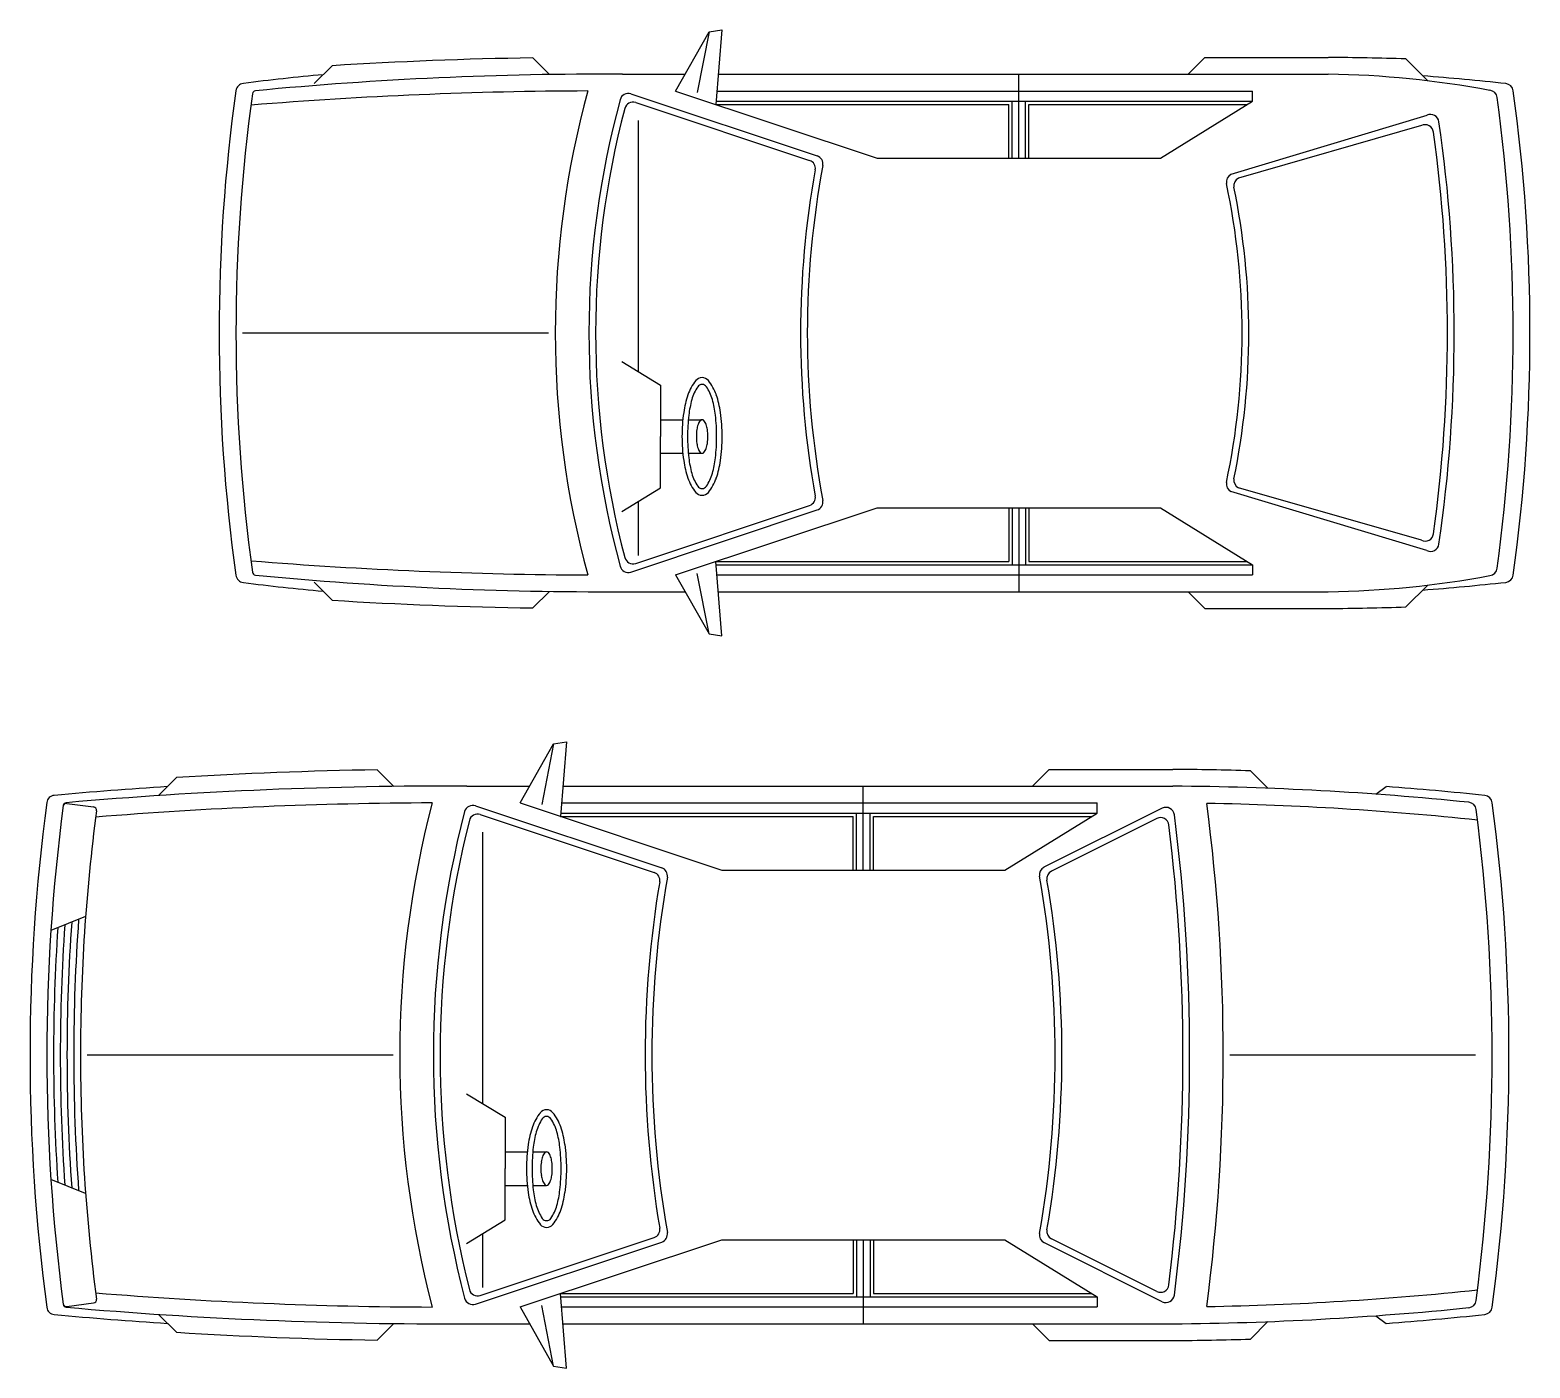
# Model space of a CAD drawing. Extents: x 81.2 to 102.2, y 189 to 198.5.
# Drawn here: x 94.791 to 99.253, y 189.077 to 193.059 of the extents above; entities that cross this region are included whole.
import ezdxf

# ---------------------------------------------------------------- set-up
doc = ezdxf.new("R2010")
doc.units = 0
doc.layers.get('0').update_dxf_attribs({"linetype": 'CONTINUOUS'})

msp = doc.modelspace()

# ---------------------------------------------------------------- linework, layer by layer
for p, q in [((96.8111, 193.0535), (96.8491, 193.0591)), ((96.8491, 193.0591), (96.8314, 192.8375)), ((96.7114, 192.8775), (96.8111, 193.0535)), ((96.8111, 193.0535), (96.776, 192.8732)), ((96.2865, 192.9761), (96.3359, 192.9267)), ((98.2859, 192.9775), (98.2359, 192.9275)), ((98.2859, 192.9775), (98.6533, 192.9775)), ((98.884, 192.9729), (98.9492, 192.9078)), ((95.6894, 192.9529), (95.6359, 192.8994)), ((96.5533, 192.9275), (96.7398, 192.9275)), ((96.8386, 192.9275), (98.6533, 192.9275)), ((97.7325, 192.6775), (97.7325, 192.9275)), ((96.7114, 192.8775), (97.3114, 192.6775)), ((96.8346, 192.8775), (98.4279, 192.8775)), ((98.4279, 192.8475), (98.4279, 192.8775)), ((96.5786, 192.8691), (97.1328, 192.6844)), ((96.5926, 192.8434), (97.1102, 192.6708)), ((96.8314, 192.8375), (97.7025, 192.8375)), ((96.8322, 192.8475), (98.4279, 192.8475)), ((97.7025, 192.6775), (97.7025, 192.8375)), ((97.7125, 192.6775), (97.7125, 192.8475)), ((97.7525, 192.6775), (97.7525, 192.8475)), ((97.7625, 192.8375), (98.4117, 192.8375)), ((97.7625, 192.6775), (97.7625, 192.8375)), ((98.1536, 192.6775), (98.4279, 192.8475)), ((96.6009, 192.0421), (96.6009, 192.7901)), ((98.9464, 192.8051), (98.3635, 192.6292)), ((98.9301, 192.7746), (98.3858, 192.618)), ((97.3114, 192.6775), (98.1536, 192.6775)), ((95.4233, 192.1575), (96.3333, 192.1575)), ((96.5517, 192.0723), (96.6666, 192.0019)), ((96.6666, 192.0019), (96.6666, 191.8494)), ((96.6666, 191.8994), (96.7328, 191.8994)), ((96.7492, 191.8994), (96.7902, 191.8994)), ((96.6666, 191.6969), (96.6666, 191.8494)), ((96.6666, 191.7994), (96.7328, 191.7994)), ((96.7492, 191.7994), (96.7902, 191.7994)), ((96.5517, 191.6265), (96.6666, 191.6969)), ((98.9464, 191.5099), (98.3635, 191.6858)), ((98.9301, 191.5404), (98.3858, 191.697)), ((96.5786, 191.4459), (97.1328, 191.6307)), ((96.5926, 191.4717), (97.1102, 191.6442)), ((96.6009, 191.4951), (96.6009, 191.6567)), ((96.7114, 191.4375), (97.3114, 191.6375)), ((97.3114, 191.6375), (98.1536, 191.6375)), ((97.7025, 191.6375), (97.7025, 191.4775)), ((97.7125, 191.6375), (97.7125, 191.4675)), ((97.7325, 191.6375), (97.7325, 191.3875)), ((97.7525, 191.6375), (97.7525, 191.4675)), ((97.7625, 191.6375), (97.7625, 191.4775)), ((98.1536, 191.6375), (98.4279, 191.4675)), ((96.8491, 191.2559), (96.8314, 191.4775)), ((96.8314, 191.4775), (97.7025, 191.4775)), ((96.8322, 191.4675), (98.4279, 191.4675)), ((97.7625, 191.4775), (98.4117, 191.4775)), ((98.4279, 191.4675), (98.4279, 191.4375)), ((95.6359, 191.4157), (95.6894, 191.3621)), ((96.7114, 191.4375), (96.8111, 191.2616)), ((96.8111, 191.2616), (96.776, 191.4419)), ((96.8346, 191.4375), (98.4279, 191.4375)), ((98.9492, 191.4073), (98.884, 191.3421)), ((96.3359, 191.3883), (96.2865, 191.339)), ((96.5533, 191.3875), (96.7398, 191.3875)), ((96.8386, 191.3875), (98.6533, 191.3875)), ((98.2359, 191.3875), (98.2859, 191.3375)), ((98.2859, 191.3375), (98.6533, 191.3375)), ((96.8111, 191.2616), (96.8491, 191.2559)), ((96.2488, 190.7588), (96.3484, 190.9347)), ((96.3484, 190.9347), (96.3133, 190.7544)), ((96.3484, 190.9347), (96.3864, 190.9404)), ((96.3864, 190.9404), (96.3688, 190.7188)), ((95.2267, 190.8342), (95.1732, 190.7806)), ((95.8239, 190.8573), (95.8732, 190.808)), ((97.8232, 190.8588), (97.7732, 190.8088)), ((97.8232, 190.8588), (98.1907, 190.8588)), ((98.4213, 190.8542), (98.4732, 190.8024)), ((96.0907, 190.8088), (96.2771, 190.8088)), ((96.3759, 190.8088), (98.1907, 190.8088)), ((97.2698, 190.5588), (97.2698, 190.8088)), ((98.795, 190.7847), (98.8259, 190.8075)), ((94.9006, 190.7575), (94.9799, 190.7468)), ((96.1159, 190.7504), (96.6701, 190.5656)), ((96.2488, 190.7588), (96.8488, 190.5588)), ((96.372, 190.7588), (97.9652, 190.7588)), ((98.1592, 190.7431), (97.8074, 190.5672)), ((97.9652, 190.7288), (97.9652, 190.7588)), ((96.1299, 190.7246), (96.6475, 190.5521)), ((96.3688, 190.7188), (97.2398, 190.7188)), ((96.3696, 190.7288), (97.9652, 190.7288)), ((97.2398, 190.5588), (97.2398, 190.7188)), ((97.2498, 190.5588), (97.2498, 190.7288)), ((97.2898, 190.5588), (97.2898, 190.7288)), ((97.2998, 190.7188), (97.949, 190.7188)), ((97.2998, 190.5588), (97.2998, 190.7188)), ((97.6909, 190.5588), (97.9652, 190.7288)), ((98.1429, 190.7125), (97.8297, 190.5559)), ((96.1382, 189.8634), (96.1382, 190.6714)), ((96.8488, 190.5588), (97.6909, 190.5588)), ((94.9559, 190.4205), (94.8528, 190.3794)), ((94.9607, 190.0088), (95.8707, 190.0088)), ((98.3607, 190.0088), (99.0907, 190.0088)), ((96.089, 189.8936), (96.2039, 189.8232)), ((96.2039, 189.8232), (96.2039, 189.6707)), ((96.2039, 189.7207), (96.2701, 189.7207)), ((96.2866, 189.7207), (96.3275, 189.7207)), ((96.2039, 189.5182), (96.2039, 189.6707)), ((94.9559, 189.597), (94.8528, 189.6382)), ((96.2039, 189.6207), (96.2701, 189.6207)), ((96.2866, 189.6207), (96.3275, 189.6207)), ((96.089, 189.4478), (96.2039, 189.5182)), ((96.1159, 189.2672), (96.6701, 189.4519)), ((96.1299, 189.2929), (96.6475, 189.4655)), ((96.1382, 189.3164), (96.1382, 189.4779)), ((96.2488, 189.2588), (96.8488, 189.4588)), ((96.8488, 189.4588), (97.6909, 189.4588)), ((97.2398, 189.4588), (97.2398, 189.2988)), ((97.2498, 189.4588), (97.2498, 189.2888)), ((97.2698, 189.4588), (97.2698, 189.2088)), ((97.2898, 189.4588), (97.2898, 189.2888)), ((97.2998, 189.4588), (97.2998, 189.2988)), ((97.6909, 189.4588), (97.9652, 189.2888)), ((98.1592, 189.2745), (97.8074, 189.4504)), ((98.1429, 189.305), (97.8297, 189.4616)), ((94.9006, 189.2601), (94.9799, 189.2707)), ((96.3484, 189.0828), (96.3133, 189.2631)), ((96.3864, 189.0772), (96.3688, 189.2988)), ((96.3688, 189.2988), (97.2398, 189.2988)), ((96.3696, 189.2888), (97.9652, 189.2888)), ((97.2998, 189.2988), (97.949, 189.2988)), ((97.9652, 189.2888), (97.9652, 189.2588)), ((95.1732, 189.2369), (95.2267, 189.1834)), ((96.2488, 189.2588), (96.3484, 189.0828)), ((96.372, 189.2588), (97.9652, 189.2588)), ((98.795, 189.2328), (98.8259, 189.21)), ((95.8732, 189.2096), (95.8239, 189.1602)), ((96.0907, 189.2088), (96.2771, 189.2088)), ((96.3759, 189.2088), (98.1907, 189.2088)), ((97.7732, 189.2088), (97.8232, 189.1588)), ((98.4732, 189.2152), (98.4213, 189.1634)), ((97.8232, 189.1588), (98.1907, 189.1588)), ((96.3484, 189.0828), (96.3864, 189.0772))]:
    msp.add_line(p, q)
for centre, radius, start, end in [((96.4908, 180.0029), 12.9748, 90.90213, 93.5413), ((98.5801, 183.4838), 9.494, 88.16536, 89.55552), ((96.2472, 186.5073), 6.4454, 95.2037, 97.32417), ((96.4961, 182.0758), 10.8519, 89.69778, 95.47175), ((98.6127, 190.093), 2.8348, 79.4111, 89.1795), ((98.1801, 183.4838), 9.469, 83.92878, 85.43181), ((100.609, 192.1575), 5.2557, 172.1148, 187.8852), ((95.4278, 192.8752), 0.025, 95.1626, 172.4289), ((96.4908, 180.0029), 12.8748, 90.18226, 94.6429), ((95.4622, 192.8683), 0.01, 95.0135, 172.4531), ((99.0874, 192.1575), 2.734, 164.7295, 195.2705), ((99.1311, 192.8547), 0.025, 7.4274, 84.2048), ((99.1789, 192.8748), 0.025, 7.567, 83.9288), ((93.9979, 192.1575), 5.2554, 352.119, 7.881), ((100.6077, 192.1575), 5.2043, 172.1362, 187.8638), ((99.0874, 192.1575), 2.634, 164.7191, 195.2809), ((96.5706, 192.8454), 0.025, 71.5651, 165.3451), ((96.5847, 192.8196), 0.025, 71.5651, 165.7797), ((94.006, 192.1575), 5.1973, 352.2554, 7.7446), ((99.0805, 192.1575), 2.6072, 165.1483, 194.8517), ((98.9576, 192.7828), 0.025, 7.2712, 116.5651), ((98.9413, 192.7522), 0.025, 6.9827, 116.5651), ((94.7076, 192.1575), 4.3002, 0.0008, 7.9913), ((94.6584, 192.1575), 4.3695, 0.0009, 8.2699), ((99.8196, 192.1575), 2.7163, 169.4188, 190.5812), ((97.1023, 192.6471), 0.025, 350.3354, 71.5651), ((97.1249, 192.6606), 0.025, 350.0159, 71.5651), ((99.8088, 192.1575), 2.7255, 169.7412, 190.2588), ((98.3747, 192.6069), 0.025, 116.5651, 190.0386), ((98.397, 192.5956), 0.025, 116.5651, 189.7621), ((96.2519, 192.1574), 2.1449, 0.0035, 11.9774), ((96.276, 192.1574), 2.1408, 0.0033, 11.6965), ((96.2519, 192.1576), 2.1449, 348.0226, 359.9965), ((96.276, 192.1576), 2.1408, 348.3035, 359.9967), ((94.7076, 192.1576), 4.3002, 352.0087, 359.9992), ((94.6584, 192.1576), 4.3695, 351.7301, 359.9991), ((96.8764, 191.9292), 0.1358, 140.4532, 161.1183), ((96.8879, 191.9232), 0.1332, 146.041, 164.413), ((96.7902, 192.0004), 0.0241, 90, 140.4532), ((96.7902, 191.989), 0.0154, 90, 146.041), ((96.7902, 192.0004), 0.0241, 39.5468, 90), ((96.7902, 191.989), 0.0154, 33.959, 90), ((96.6925, 191.9232), 0.1332, 15.587, 33.959), ((96.7041, 191.9292), 0.1358, 18.8817, 39.5468), ((97.0168, 191.8812), 0.2841, 161.1183, 171.9366), ((97.0469, 191.8789), 0.2982, 164.413, 173.4088), ((96.5335, 191.8789), 0.2982, 6.5912, 15.587), ((96.5637, 191.8812), 0.2841, 8.0634, 18.8817), ((97.2412, 191.8494), 0.5108, 171.9366, 180), ((97.3019, 191.8494), 0.555, 173.4088, 180), ((96.8148, 191.8722), 0.0388, 140.4532, 161.1183), ((96.7902, 191.8925), 0.00687, 90, 140.4532), ((96.7902, 191.8925), 0.00687, 39.5468, 90), ((96.7656, 191.8722), 0.0388, 18.8817, 39.5468), ((96.2785, 191.8494), 0.555, 360, 6.5912), ((96.3393, 191.8494), 0.5108, 360, 8.0634), ((96.9191, 191.8494), 0.1459, 171.9366, 180), ((96.8549, 191.8585), 0.0812, 161.1183, 171.9366), ((96.7255, 191.8585), 0.0812, 8.0634, 18.8817), ((96.6614, 191.8494), 0.1459, 0, 8.0634), ((97.2412, 191.8494), 0.5108, 180, 188.0634), ((97.3019, 191.8494), 0.555, 180, 186.5912), ((96.9191, 191.8494), 0.1459, 180, 188.0634), ((96.8549, 191.8403), 0.0812, 188.0634, 198.8817), ((96.8148, 191.8266), 0.0388, 198.8817, 219.5468), ((96.7656, 191.8266), 0.0388, 320.4532, 341.1183), ((96.7255, 191.8403), 0.0812, 341.1183, 351.9366), ((96.6614, 191.8494), 0.1459, 351.9366, 360), ((96.2785, 191.8494), 0.555, 353.4088, 0), ((96.3393, 191.8494), 0.5108, 351.9366, 0), ((97.0168, 191.8176), 0.2841, 188.0634, 198.8817), ((97.0469, 191.8199), 0.2982, 186.5912, 195.587), ((96.7902, 191.8063), 0.00687, 219.5468, 270), ((96.7902, 191.8063), 0.00687, 270, 320.4532), ((96.5335, 191.8199), 0.2982, 344.413, 353.4088), ((96.5637, 191.8176), 0.2841, 341.1183, 351.9366), ((96.8764, 191.7696), 0.1358, 198.8817, 219.5468), ((96.8879, 191.7756), 0.1332, 195.587, 213.959), ((96.6925, 191.7756), 0.1332, 326.041, 344.413), ((96.7041, 191.7696), 0.1358, 320.4532, 341.1183), ((98.397, 191.7194), 0.025, 170.2379, 243.4349), ((96.7902, 191.6985), 0.0241, 219.5468, 270), ((96.7902, 191.7098), 0.0154, 213.959, 270), ((96.7902, 191.7098), 0.0154, 270, 326.041), ((96.7902, 191.6985), 0.0241, 270, 320.4532), ((98.3747, 191.7082), 0.025, 169.9614, 243.4349), ((97.1023, 191.6679), 0.025, 288.4349, 9.6646), ((97.1249, 191.6544), 0.025, 288.4349, 9.9841), ((98.9413, 191.5628), 0.025, 243.4349, 353.0173), ((98.9576, 191.5323), 0.025, 243.4349, 352.7288), ((96.4908, 204.3122), 12.8748, 265.3571, 269.81774), ((96.5706, 191.4696), 0.025, 194.6549, 288.4349), ((96.5847, 191.4954), 0.025, 194.2203, 288.4349), ((99.1311, 191.4604), 0.025, 275.7952, 352.5726), ((95.4278, 191.4398), 0.025, 187.5711, 264.8374), ((96.2472, 197.8077), 6.4454, 262.67583, 264.7963), ((95.4622, 191.4468), 0.01, 187.5469, 264.9865), ((96.4961, 202.2392), 10.8519, 264.52825, 270.30222), ((98.6127, 194.222), 2.8348, 270.8205, 280.5889), ((98.1801, 200.8312), 9.469, 274.56819, 276.07122), ((99.1789, 191.4402), 0.025, 276.0712, 352.433), ((96.4908, 204.3122), 12.9748, 266.4587, 269.09787), ((98.5801, 200.8312), 9.494, 270.44448, 271.83464), ((96.0281, 177.8841), 12.9748, 90.90213, 93.5413), ((98.1174, 181.3651), 9.494, 88.16536, 89.55552), ((94.8651, 190.7565), 0.025, 95.1626, 172.4289), ((96.0281, 177.8841), 12.9498, 93.66666, 95.16262), ((96.0281, 177.8841), 12.9248, 89.72287, 95.0135), ((98.1174, 181.3651), 9.444, 84.2048, 89.55552), ((98.1174, 181.3651), 9.469, 83.92878, 85.70865), ((99.1162, 190.7561), 0.025, 7.567, 83.9288), ((100.4907, 190.0088), 5.7, 172.4289, 187.5711), ((100.4907, 190.0088), 5.65, 172.4531, 187.5469), ((94.8992, 190.7475), 0.01, 82.3719, 172.4734), ((94.8995, 190.7495), 0.01, 95.0135, 172.4531), ((100.4907, 190.0088), 5.55, 172.4749, 180), ((94.9785, 190.7369), 0.01, 352.4749, 82.3719), ((96.0281, 177.8841), 12.8748, 90.18226, 94.6429), ((98.8532, 190.0088), 2.9625, 165.3334, 194.6666), ((96.108, 190.7267), 0.025, 71.5651, 165.3451), ((98.1704, 190.7207), 0.025, 7.2712, 116.5651), ((92.5907, 190.0088), 5.75, 352.51868, 7.48132), ((98.1174, 181.3651), 9.394, 84.01282, 88.93676), ((99.0685, 190.7359), 0.025, 7.4274, 84.2048), ((93.4907, 190.0088), 5.65, 352.5726, 7.4274), ((93.4907, 190.0088), 5.7, 352.433, 7.567), ((98.8532, 190.0088), 2.8625, 165.3451, 194.6549), ((98.8532, 190.0088), 2.8425, 165.7797, 194.2203), ((96.122, 190.7009), 0.025, 71.5651, 165.7797), ((98.1541, 190.6902), 0.025, 6.9827, 116.5651), ((92.5907, 190.0088), 5.63, 353.0173, 6.9827), ((92.5907, 190.0088), 5.65, 352.7288, 7.2712), ((96.6622, 190.5419), 0.025, 350.0159, 71.5651), ((97.8186, 190.5448), 0.025, 116.5651, 190.0386), ((99.6907, 190.0088), 3.07, 170.3354, 189.6646), ((99.6907, 190.0088), 3.05, 170.0159, 189.9841), ((96.6396, 190.5284), 0.025, 350.3354, 71.5651), ((94.7907, 190.0088), 3.05, 349.9614, 10.0386), ((97.8408, 190.5336), 0.025, 116.5651, 189.7621), ((94.7907, 190.0088), 3.07, 350.2379, 9.7621), ((100.4907, 190.0088), 5.63, 176.142, 180), ((100.4907, 190.0088), 5.61, 176.044, 180), ((100.4907, 190.0088), 5.59, 175.9453, 180), ((100.4907, 190.0088), 5.57, 175.8457, 180), ((100.4907, 190.0088), 5.63, 180, 183.858), ((100.4907, 190.0088), 5.61, 180, 183.956), ((100.4907, 190.0088), 5.59, 180, 184.0547), ((100.4907, 190.0088), 5.57, 180, 184.1543), ((100.4907, 190.0088), 5.55, 180, 187.5251), ((96.3275, 189.8216), 0.0241, 90, 140.4532), ((96.3275, 189.8216), 0.0241, 39.5468, 90), ((96.4137, 189.7505), 0.1358, 140.4532, 161.1183), ((96.4253, 189.7445), 0.1332, 146.041, 164.413), ((96.3275, 189.8103), 0.0154, 90, 146.041), ((96.3275, 189.8103), 0.0154, 33.959, 90), ((96.2298, 189.7445), 0.1332, 15.587, 33.959), ((96.2414, 189.7505), 0.1358, 18.8817, 39.5468), ((96.5541, 189.7025), 0.2841, 161.1183, 171.9366), ((96.5842, 189.7001), 0.2982, 164.413, 173.4088), ((96.0709, 189.7001), 0.2982, 6.5912, 15.587), ((96.101, 189.7025), 0.2841, 8.0634, 18.8817), ((96.7785, 189.6707), 0.5108, 171.9366, 180), ((96.8393, 189.6707), 0.555, 173.4088, 180), ((96.3522, 189.6935), 0.0388, 140.4532, 161.1183), ((96.3275, 189.7138), 0.00687, 90, 140.4532), ((96.3275, 189.7138), 0.00687, 39.5468, 90), ((96.3029, 189.6935), 0.0388, 18.8817, 39.5468), ((95.8158, 189.6707), 0.555, 360, 6.5912), ((95.8766, 189.6707), 0.5108, 360, 8.0634), ((96.7785, 189.6707), 0.5108, 180, 188.0634), ((96.8393, 189.6707), 0.555, 180, 186.5912), ((96.4564, 189.6707), 0.1459, 171.9366, 180), ((96.4564, 189.6707), 0.1459, 180, 188.0634), ((96.3923, 189.6798), 0.0812, 161.1183, 171.9366), ((96.2628, 189.6798), 0.0812, 8.0634, 18.8817), ((96.1987, 189.6707), 0.1459, 0, 8.0634), ((96.1987, 189.6707), 0.1459, 351.9366, 360), ((95.8158, 189.6707), 0.555, 353.4088, 0), ((95.8766, 189.6707), 0.5108, 351.9366, 0), ((96.3923, 189.6616), 0.0812, 188.0634, 198.8817), ((96.3522, 189.6479), 0.0388, 198.8817, 219.5468), ((96.3275, 189.6275), 0.00687, 219.5468, 270), ((96.3275, 189.6275), 0.00687, 270, 320.4532), ((96.3029, 189.6479), 0.0388, 320.4532, 341.1183), ((96.2628, 189.6616), 0.0812, 341.1183, 351.9366), ((96.5541, 189.6389), 0.2841, 188.0634, 198.8817), ((96.5842, 189.6412), 0.2982, 186.5912, 195.587), ((96.0709, 189.6412), 0.2982, 344.413, 353.4088), ((96.101, 189.6389), 0.2841, 341.1183, 351.9366), ((96.4137, 189.5909), 0.1358, 198.8817, 219.5468), ((96.4253, 189.5969), 0.1332, 195.587, 213.959), ((96.2298, 189.5969), 0.1332, 326.041, 344.413), ((96.2414, 189.5909), 0.1358, 320.4532, 341.1183), ((96.3275, 189.5197), 0.0241, 219.5468, 270), ((96.3275, 189.5311), 0.0154, 213.959, 270), ((96.3275, 189.5311), 0.0154, 270, 326.041), ((96.3275, 189.5197), 0.0241, 270, 320.4532), ((96.6396, 189.4892), 0.025, 288.4349, 9.6646), ((97.8408, 189.484), 0.025, 170.2379, 243.4349), ((96.6622, 189.4757), 0.025, 288.4349, 9.9841), ((97.8186, 189.4728), 0.025, 169.9614, 243.4349), ((96.122, 189.3167), 0.025, 194.2203, 288.4349), ((98.1541, 189.3274), 0.025, 243.4349, 353.0173), ((98.1174, 198.6525), 9.394, 271.06324, 275.98718), ((94.8992, 189.27), 0.01, 187.5266, 277.6281), ((94.8995, 189.268), 0.01, 187.5469, 264.9865), ((94.9785, 189.2806), 0.01, 277.6281, 7.5251), ((96.0281, 202.1334), 12.8748, 265.3571, 269.81774), ((96.108, 189.2909), 0.025, 194.6549, 288.4349), ((98.1704, 189.2969), 0.025, 243.4349, 352.7288), ((99.0685, 189.2816), 0.025, 275.7952, 352.5726), ((94.8651, 189.2611), 0.025, 187.5711, 264.8374), ((96.0281, 202.1334), 12.9498, 264.83738, 266.33334), ((96.0281, 202.1334), 12.9248, 264.9865, 270.27713), ((98.1174, 198.6525), 9.444, 270.44448, 275.7952), ((98.1174, 198.6525), 9.469, 274.29135, 276.07122), ((99.1162, 189.2615), 0.025, 276.0712, 352.433), ((96.0281, 202.1334), 12.9748, 266.4587, 269.09787), ((98.1174, 198.6525), 9.494, 270.44448, 271.83464)]:
    msp.add_arc(centre, radius, start, end)

doc.saveas('drawing.dxf')
